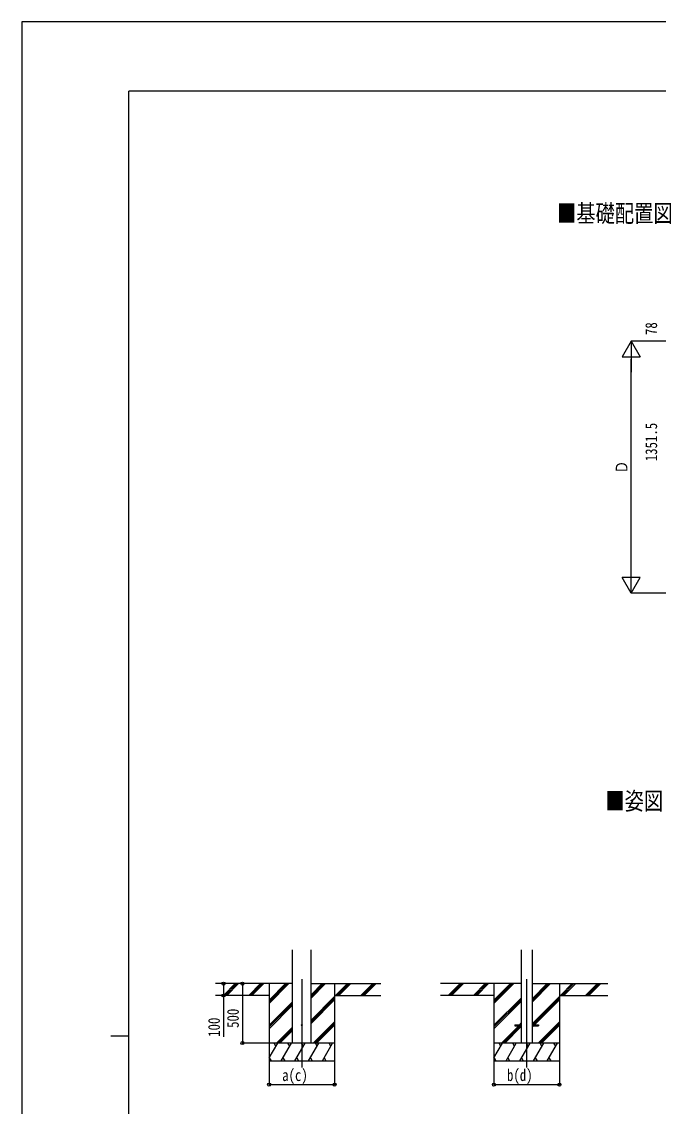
# Model space of a CAD drawing. Units: millimetres, scale not verified. Extents: x -12615 to 12615, y -8910 to 8910.
# Drawn here: x -12615 to -7259, y -219 to 8910 of the extents above; entities that cross this region are included whole.
import ezdxf
from ezdxf.enums import TextEntityAlignment as Align

# ---------------------------------------------------------------- set-up
doc = ezdxf.new("R2010")
doc.units = ezdxf.units.MM
doc.header["$LTSCALE"] = 40
for name, color, linetype in [('0-2_USER1', 3, 'Continuous'), ('0-3_YKK_12', 2, 'Continuous'), ('0-4_YKK_13', 4, 'Continuous'), ('0-5_YKK_A1', 4, 'Continuous'), ('0-6_YKK_D', 6, 'Continuous'), ('0-7_YKK_ZWAK', 7, 'Continuous')]:
    doc.layers.add(name, color=color, linetype=linetype)
doc.styles.add('ＭＳ ゴシック', font='')
doc.styles.get('ＭＳ ゴシック').set_extended_font_data('MS Gothic')

msp = doc.modelspace()

# ---------------------------------------------------------------- linework, layer by layer
at = {"layer": '0-3_YKK_12'}
for p, q in [((-10257.83, 852.15), (-10257.83, 108.83)), ((-8366.26, 852.15), (-8366.26, 108.83))]:
    msp.add_line(p, q, dxfattribs=at)
at = {"layer": '0-4_YKK_13'}
for p, q in [((-8466.26, 468.41), (-8466.26, 459.41)), ((-8466.26, 468.41), (-8411.46, 468.41)), ((-8466.26, 459.41), (-8411.46, 459.41)), ((-8321.06, 468.41), (-8266.26, 468.41)), ((-8321.06, 459.41), (-8266.26, 459.41)), ((-8266.26, 468.41), (-8266.26, 459.41))]:
    msp.add_line(p, q, dxfattribs=at)
msp.add_circle((-10257.83, 463.91), 5, dxfattribs=at)
at = {"layer": '0-5_YKK_A1'}
for p, q in [((-10335.58, 313.91), (-10335.58, 1099.26)), ((-10180.08, 313.91), (-10180.08, 1099.26)), ((-8411.46, 1099.26), (-8411.46, 313.91)), ((-8321.06, 1099.26), (-8321.06, 313.91)), ((-10335.58, 813.91), (-10983.78, 813.91)), ((-10917.09, 715.31), (-10818.49, 813.91)), ((-10904.35, 713.91), (-10804.35, 813.91)), ((-10890.21, 713.91), (-10790.21, 813.91)), ((-10704.96, 715.31), (-10606.36, 813.91)), ((-10692.22, 713.91), (-10592.22, 813.91)), ((-10678.08, 713.91), (-10578.08, 813.91)), ((-10532.83, 813.91), (-10532.83, 163.91)), ((-10532.83, 647.03), (-10365.95, 813.91)), ((-10532.83, 661.17), (-10380.09, 813.91)), ((-10532.83, 675.32), (-10394.23, 813.91)), ((-10180.08, 691.41), (-10057.58, 813.91)), ((-10180.08, 705.55), (-10071.72, 813.91)), ((-10180.08, 719.7), (-10085.86, 813.91)), ((-10180.08, 813.91), (-9592.21, 813.91)), ((-9982.83, 813.91), (-9982.83, 163.91)), ((-9973.73, 713.91), (-9873.73, 813.91)), ((-9959.59, 713.91), (-9859.59, 813.91)), ((-9945.45, 713.91), (-9845.45, 813.91)), ((-9761.6, 713.91), (-9661.6, 813.91)), ((-9747.46, 713.91), (-9647.46, 813.91)), ((-9733.31, 713.91), (-9633.31, 813.91)), ((-8411.46, 813.91), (-9092.21, 813.91)), ((-9025.52, 715.31), (-8926.92, 813.91)), ((-9012.78, 713.91), (-8912.78, 813.91)), ((-8998.64, 713.91), (-8898.64, 813.91)), ((-8813.39, 715.31), (-8714.79, 813.91)), ((-8800.65, 713.91), (-8700.65, 813.91)), ((-8786.51, 713.91), (-8686.51, 813.91)), ((-8641.26, 813.91), (-8641.26, 163.91)), ((-8641.26, 647.03), (-8474.38, 813.91)), ((-8641.26, 661.17), (-8488.52, 813.91)), ((-8641.26, 675.32), (-8502.66, 813.91)), ((-8321.06, 658.86), (-8166.01, 813.91)), ((-8321.06, 673.01), (-8180.15, 813.91)), ((-8321.06, 687.15), (-8194.29, 813.91)), ((-8321.06, 813.91), (-7683.05, 813.91)), ((-8091.26, 813.91), (-8091.26, 163.91)), ((-8082.16, 713.91), (-7982.16, 813.91)), ((-8068.02, 713.91), (-7968.02, 813.91)), ((-8053.88, 713.91), (-7953.88, 813.91)), ((-7870.03, 713.91), (-7770.03, 813.91)), ((-7855.89, 713.91), (-7755.88, 813.91)), ((-7841.74, 713.91), (-7741.74, 813.91)), ((-10532.83, 713.91), (-10983.78, 713.91)), ((-10532.83, 463.18), (-10335.58, 660.43)), ((-10532.83, 449.04), (-10335.58, 646.29)), ((-10180.08, 507.57), (-9982.83, 704.81)), ((-10180.08, 493.42), (-9982.83, 690.67)), ((-10180.08, 479.28), (-9982.83, 676.53)), ((-9982.83, 713.91), (-9592.21, 713.91)), ((-8641.26, 713.91), (-9092.21, 713.91)), ((-8641.26, 463.18), (-8411.46, 692.98)), ((-8641.26, 449.04), (-8411.46, 678.84)), ((-8641.26, 434.9), (-8411.46, 664.7)), ((-8321.06, 475.02), (-8091.26, 704.81)), ((-8313.52, 468.41), (-8091.26, 690.67)), ((-8299.38, 468.41), (-8091.26, 676.53)), ((-8091.26, 713.91), (-7683.05, 713.91)), ((-10532.83, 434.9), (-10335.58, 632.15)), ((-10161.6, 313.91), (-9982.83, 492.68)), ((-10147.46, 313.91), (-9982.83, 478.54)), ((-10133.32, 313.91), (-9982.83, 464.4)), ((-8578.4, 313.91), (-8432.9, 459.41)), ((-8564.26, 313.91), (-8418.76, 459.41)), ((-8423.9, 468.41), (-8411.46, 480.85)), ((-8321.06, 446.73), (-8308.38, 459.41)), ((-8270.03, 313.91), (-8091.26, 492.68)), ((-8255.89, 313.91), (-8091.26, 478.54)), ((-8241.75, 313.91), (-8091.26, 464.4)), ((-10469.97, 313.91), (-10335.58, 448.3)), ((-10455.83, 313.91), (-10335.58, 434.16)), ((-10441.68, 313.91), (-10335.58, 420.02)), ((-8550.11, 313.91), (-8411.46, 452.57)), ((-9982.83, 313.91), (-10532.83, 313.91)), ((-10532.83, 188.46), (-10460.4, 313.91)), ((-10475.4, 287.93), (-10490.4, 313.91)), ((-10431.53, 163.91), (-10344.93, 313.91)), ((-10359.93, 287.93), (-10374.93, 313.91)), ((-10316.06, 163.91), (-10229.46, 313.91)), ((-10244.46, 287.93), (-10259.46, 313.91)), ((-10200.59, 163.91), (-10113.99, 313.91)), ((-10128.99, 287.93), (-10143.99, 313.91)), ((-10085.12, 163.91), (-9998.52, 313.91)), ((-10013.52, 287.93), (-10028.52, 313.91)), ((-8091.26, 313.91), (-8641.26, 313.91)), ((-8641.26, 188.46), (-8568.83, 313.91)), ((-8583.83, 287.93), (-8598.83, 313.91)), ((-8539.96, 163.91), (-8453.36, 313.91)), ((-8468.36, 287.93), (-8483.36, 313.91)), ((-8424.49, 163.91), (-8337.89, 313.91)), ((-8352.89, 287.93), (-8367.89, 313.91)), ((-8309.02, 163.91), (-8222.42, 313.91)), ((-8237.42, 287.93), (-8252.42, 313.91)), ((-8193.55, 163.91), (-8106.95, 313.91)), ((-8121.95, 287.93), (-8136.95, 313.91)), ((-10532, 189.89), (-10517, 163.91)), ((-10416.53, 189.89), (-10401.53, 163.91)), ((-10301.06, 189.89), (-10286.06, 163.91)), ((-10185.59, 189.89), (-10170.59, 163.91)), ((-10070.12, 189.89), (-10055.12, 163.91)), ((-8640.43, 189.89), (-8625.43, 163.91)), ((-8524.96, 189.89), (-8509.96, 163.91)), ((-8409.49, 189.89), (-8394.49, 163.91)), ((-8294.02, 189.89), (-8279.02, 163.91)), ((-8178.55, 189.89), (-8163.55, 163.91)), ((-10532.83, 163.91), (-9982.83, 163.91)), ((-8641.26, 163.91), (-8091.26, 163.91))]:
    msp.add_line(p, q, dxfattribs=at)
at = {"layer": '0-6_YKK_D'}
for p, q in [((-7487.2, 6219.82), (-7562.2, 6089.92)), ((-6761.2, 6219.82), (-7488.2, 6219.82)), ((-7487.2, 6219.82), (-7412.2, 6089.92)), ((-7487.2, 6219.82), (-7487.2, 5960.01)), ((-7562.2, 6089.92), (-7412.2, 6089.92)), ((-7487.2, 4251.44), (-7487.2, 6069.82)), ((-7487.2, 4101.44), (-7487.2, 4361.25)), ((-7487.2, 4101.44), (-7562.2, 4231.35)), ((-7412.2, 4231.35), (-7562.2, 4231.35)), ((-7487.2, 4101.44), (-7412.2, 4231.35)), ((-6760.84, 4101.44), (-7488.2, 4101.44)), ((-10757.89, 813.91), (-10757.89, 313.91)), ((-10533.83, 313.91), (-10758.89, 313.91)), ((-10532.83, 163.91), (-10532.83, -37.09)), ((-9982.83, 163.91), (-9982.83, -37.09)), ((-8641.26, 163.91), (-8641.26, -37.09)), ((-8091.26, 163.91), (-8091.26, -37.09)), ((-10532.83, -36.09), (-9982.83, -36.09)), ((-8641.26, -36.09), (-8091.26, -36.09))]:
    msp.add_line(p, q, dxfattribs=at)
msp.add_lwpolyline([(-10917.16, 813.91), (-10917.16, 713.91), (-10917.16, 365.51)], dxfattribs=at)
for centre in [(-10917.16, 813.91), (-10757.89, 813.91), (-10917.16, 713.91), (-10757.89, 313.91), (-10532.83, -36.09), (-9982.83, -36.09), (-8641.26, -36.09), (-8091.26, -36.09)]:
    msp.add_circle(centre, 12.75, dxfattribs=at)
at = {"layer": '0-7_YKK_ZWAK'}
for p, q in [((11685.06, 8325), (-11714.94, 8325)), ((-11714.94, -7575), (-11714.94, 8325)), ((-11864.94, 375), (-11714.94, 375))]:
    msp.add_line(p, q, dxfattribs=at)
msp.add_lwpolyline([(-12615, -8910), (12615, -8910), (12615, 8910), (-12615, 8910)], close=True, dxfattribs=at)

# ---------------------------------------------------------------- texts
at = {"layer": '0-2_USER1', "style": 'ＭＳ ゴシック', "width": 0.8}
for s, p in [('■基礎配置図', (-8110.24, 7178.07)), ('■姿図', (-7704.02, 2232.4))]:
    msp.add_text(s, height=148.5, dxfattribs=at).set_placement(p, align=Align.BOTTOM_LEFT)
at = {"layer": '0-6_YKK_D', "style": 'ＭＳ ゴシック', "width": 0.8}
for s, p in [('78', (-7239.2, 6272.66)), ('1351.5', (-7239.2, 5210.51)), ('Ｄ', (-7488.2, 5106.63)), ('500', (-10758.69, 441.51)), ('100', (-10917.96, 366.31))]:
    msp.add_text(s, height=98.97, rotation=90, dxfattribs=at).set_placement(p, align=Align.BOTTOM_LEFT)
for s, p in [('a(c)', (-10423.43, -35.29)), ('b(d)', (-8531.86, -35.29))]:
    msp.add_text(s, height=98.97, dxfattribs=at).set_placement(p, align=Align.BOTTOM_LEFT)

doc.saveas('drawing.dxf')
